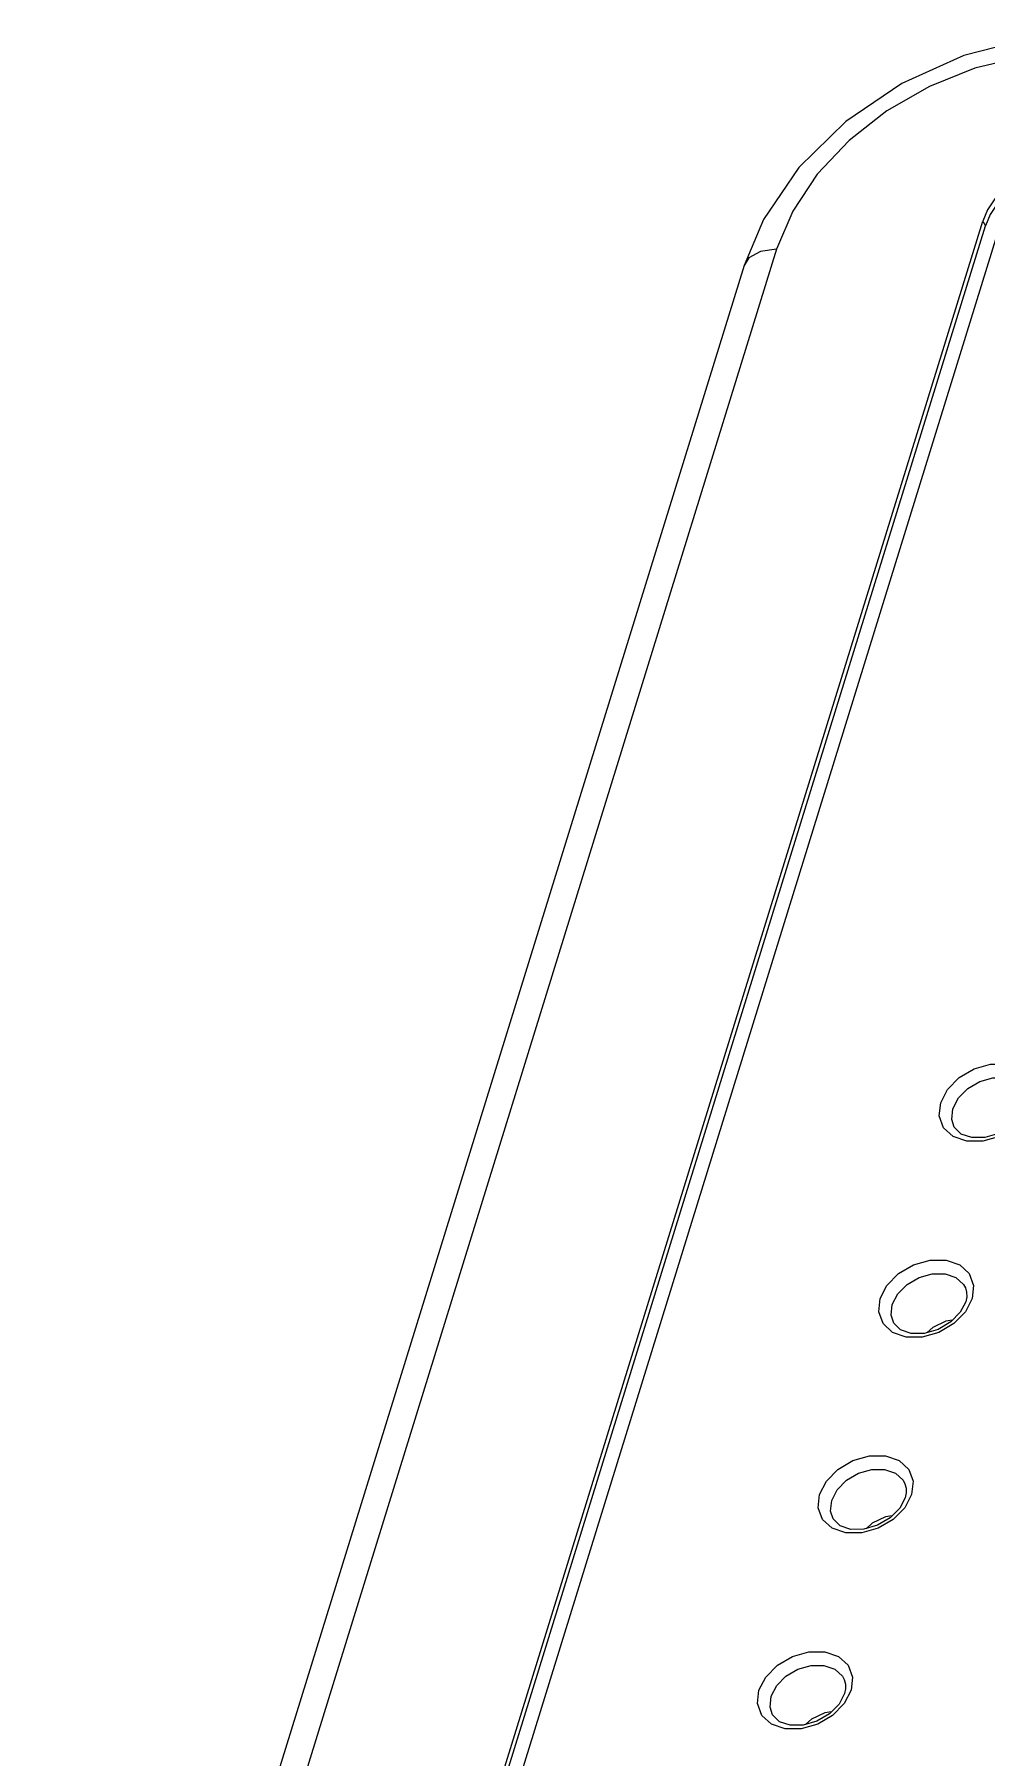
# Model space of a CAD drawing. Header units: millimetres. Extents: x 2151 to 2806, y 681 to 1136.
# Drawn here: x 2228.67 to 2255.3, y 790.68 to 838.91 of the extents above; entities that cross this region are included whole.
import ezdxf

# ---------------------------------------------------------------- set-up
doc = ezdxf.new("R2010")
doc.units = ezdxf.units.MM

# ---------------------------------------------------------------- blocks, each defined once
blk = doc.blocks.new('*u28')
at = {"color": 7, "linetype": 'Continuous'}
for p, q in [((-107.726, -46.417), (-78.678, 47.582)), ((-77.941, 47.582), (-106.989, -46.417)), ((-78.678, 47.582), (-78.572, 47.396)), ((-107.62, -46.604), (-78.572, 47.396)), ((-86.914, 46.464), (-115.271, -45.299)), ((-88.215, 45.812), (-116.572, -45.952)), ((-88.215, 45.812), (-88.215, 45.812)), ((-79.043, 5.028), (-79.099, 4.499)), ((-79.359, 4.369), (-79.578, 3.949)), ((-79.099, 4.499), (-79.37, 3.971)), ((-79.318, 4.562), (-79.359, 4.369)), ((-81.519, -3.334), (-81.791, -3.863)), ((-81.739, -3.271), (-81.779, -3.465)), ((-81.464, -2.805), (-81.519, -3.334)), ((-81.779, -3.465), (-81.998, -3.884)), ((-83.885, -10.639), (-83.94, -11.167)), ((-84.2, -11.298), (-84.419, -11.718)), ((-83.94, -11.167), (-84.211, -11.696)), ((-84.16, -11.104), (-84.2, -11.298))]:
    blk.add_line(p, q, dxfattribs=at)
for points in [[(-74.68, 55.05), (-76.826, 54.876), (-79.428, 54.215), (-81.915, 53.093), (-84.153, 51.57), (-86.027, 49.727), (-87.44, 47.653), (-88.215, 45.812)], [(-75.29, 54.293), (-77.128, 54.143), (-78.994, 53.698), (-80.81, 52.975), (-82.507, 52.001), (-84.019, 50.814), (-85.289, 49.46), (-86.267, 47.99), (-86.914, 46.464)], [(-75.189, 49.932), (-75.742, 49.887), (-76.301, 49.753), (-76.846, 49.536), (-77.355, 49.244), (-77.809, 48.888), (-78.19, 48.481), (-78.483, 48.041), (-78.678, 47.582)], [(-78.084, 48.289), (-78.377, 47.851), (-78.572, 47.396)], [(-86.914, 46.464), (-87.56, 46.374), (-88.023, 46.116), (-88.215, 45.812)], [(-80.358, 12.332), (-80.087, 12.861), (-79.621, 13.335), (-79.023, 13.686), (-78.363, 13.874), (-77.721, 13.874), (-77.176, 13.686), (-76.795, 13.335), (-76.623, 12.861)], [(-79.873, 12.092), (-79.651, 12.521), (-79.279, 12.897), (-78.801, 13.177), (-78.275, 13.325), (-77.764, 13.325), (-77.329, 13.177), (-77.024, 12.897), (-76.948, 12.758)], [(-79.315, 10.791), (-79.86, 10.979), (-80.241, 11.33), (-80.414, 11.804), (-80.358, 12.332)], [(-79.816, 11.351), (-79.916, 11.664), (-79.873, 12.092)], [(-77.157, 11.782), (-77.538, 11.397), (-78.04, 11.101), (-78.593, 10.941), (-79.114, 10.935), (-79.538, 11.077), (-79.816, 11.351)], [(-76.949, 11.804), (-77.415, 11.33), (-78.013, 10.979), (-78.674, 10.791), (-79.315, 10.791)], [(-82.779, 4.499), (-82.508, 5.028), (-82.042, 5.502), (-81.444, 5.853), (-80.783, 6.04), (-80.142, 6.04), (-79.597, 5.853), (-79.216, 5.502), (-79.043, 5.028)], [(-82.293, 4.259), (-82.072, 4.687), (-81.7, 5.064), (-81.222, 5.343), (-80.696, 5.492), (-80.184, 5.492), (-79.75, 5.343), (-79.445, 5.064), (-79.369, 4.925)], [(-79.369, 4.925), (-79.321, 4.75), (-79.318, 4.562)], [(-81.736, 2.958), (-82.281, 3.145), (-82.662, 3.496), (-82.834, 3.971), (-82.779, 4.499)], [(-82.236, 3.518), (-82.337, 3.831), (-82.293, 4.259)], [(-79.578, 3.949), (-79.959, 3.564), (-80.461, 3.268), (-81.013, 3.108), (-81.535, 3.102), (-81.959, 3.243), (-82.236, 3.518)], [(-79.37, 3.971), (-79.836, 3.496), (-80.434, 3.145), (-81.095, 2.958), (-81.736, 2.958)], [(-79.884, 3.64), (-80.151, 3.597), (-80.674, 3.347), (-80.904, 3.139)], [(-85.2, -3.334), (-84.928, -2.806), (-84.463, -2.331), (-83.864, -1.98), (-83.204, -1.793), (-82.563, -1.793), (-82.018, -1.98), (-81.637, -2.331), (-81.464, -2.805)], [(-84.714, -3.574), (-84.493, -3.146), (-84.121, -2.769), (-83.643, -2.49), (-83.116, -2.341), (-82.605, -2.341), (-82.171, -2.49), (-81.865, -2.769), (-81.789, -2.908)], [(-84.156, -4.875), (-84.701, -4.688), (-85.082, -4.337), (-85.255, -3.863), (-85.2, -3.334)], [(-81.789, -2.908), (-81.741, -3.084), (-81.739, -3.271)], [(-84.657, -4.315), (-84.757, -4.002), (-84.714, -3.574)], [(-81.998, -3.884), (-82.38, -4.269), (-82.882, -4.565), (-83.434, -4.726), (-83.955, -4.731), (-84.38, -4.59), (-84.657, -4.315)], [(-81.791, -3.863), (-82.256, -4.337), (-82.855, -4.688), (-83.515, -4.875), (-84.156, -4.875)], [(-82.304, -4.194), (-82.571, -4.236), (-83.094, -4.486), (-83.325, -4.694)], [(-87.62, -11.167), (-87.349, -10.639), (-86.883, -10.165), (-86.285, -9.813), (-85.625, -9.626), (-84.983, -9.626), (-84.438, -9.814), (-84.057, -10.165), (-83.885, -10.639)], [(-87.135, -11.407), (-86.913, -10.979), (-86.541, -10.603), (-86.063, -10.323), (-85.537, -10.174), (-85.026, -10.174), (-84.591, -10.323), (-84.286, -10.603), (-84.21, -10.741)], [(-84.21, -10.741), (-84.162, -10.917), (-84.16, -11.104)], [(-86.577, -12.709), (-87.122, -12.521), (-87.503, -12.17), (-87.676, -11.696), (-87.62, -11.167)], [(-87.078, -12.149), (-87.178, -11.836), (-87.135, -11.407)], [(-84.211, -11.696), (-84.677, -12.17), (-85.275, -12.521), (-85.936, -12.709), (-86.577, -12.709)], [(-84.419, -11.718), (-84.8, -12.103), (-85.302, -12.399), (-85.855, -12.559), (-86.376, -12.565), (-86.8, -12.423), (-87.078, -12.149)], [(-84.725, -12.027), (-84.992, -12.069), (-85.515, -12.319), (-85.746, -12.527)]]:
    blk.add_lwpolyline(points, dxfattribs=at)

msp = doc.modelspace()

# ---------------------------------------------------------------- block references
at = {"color": 7, "xscale": 0.7, "yscale": 0.7, "zscale": 0.7}
msp.add_blockref('*u28', (2310.27, 800.376), dxfattribs=at)

doc.saveas('drawing.dxf')
